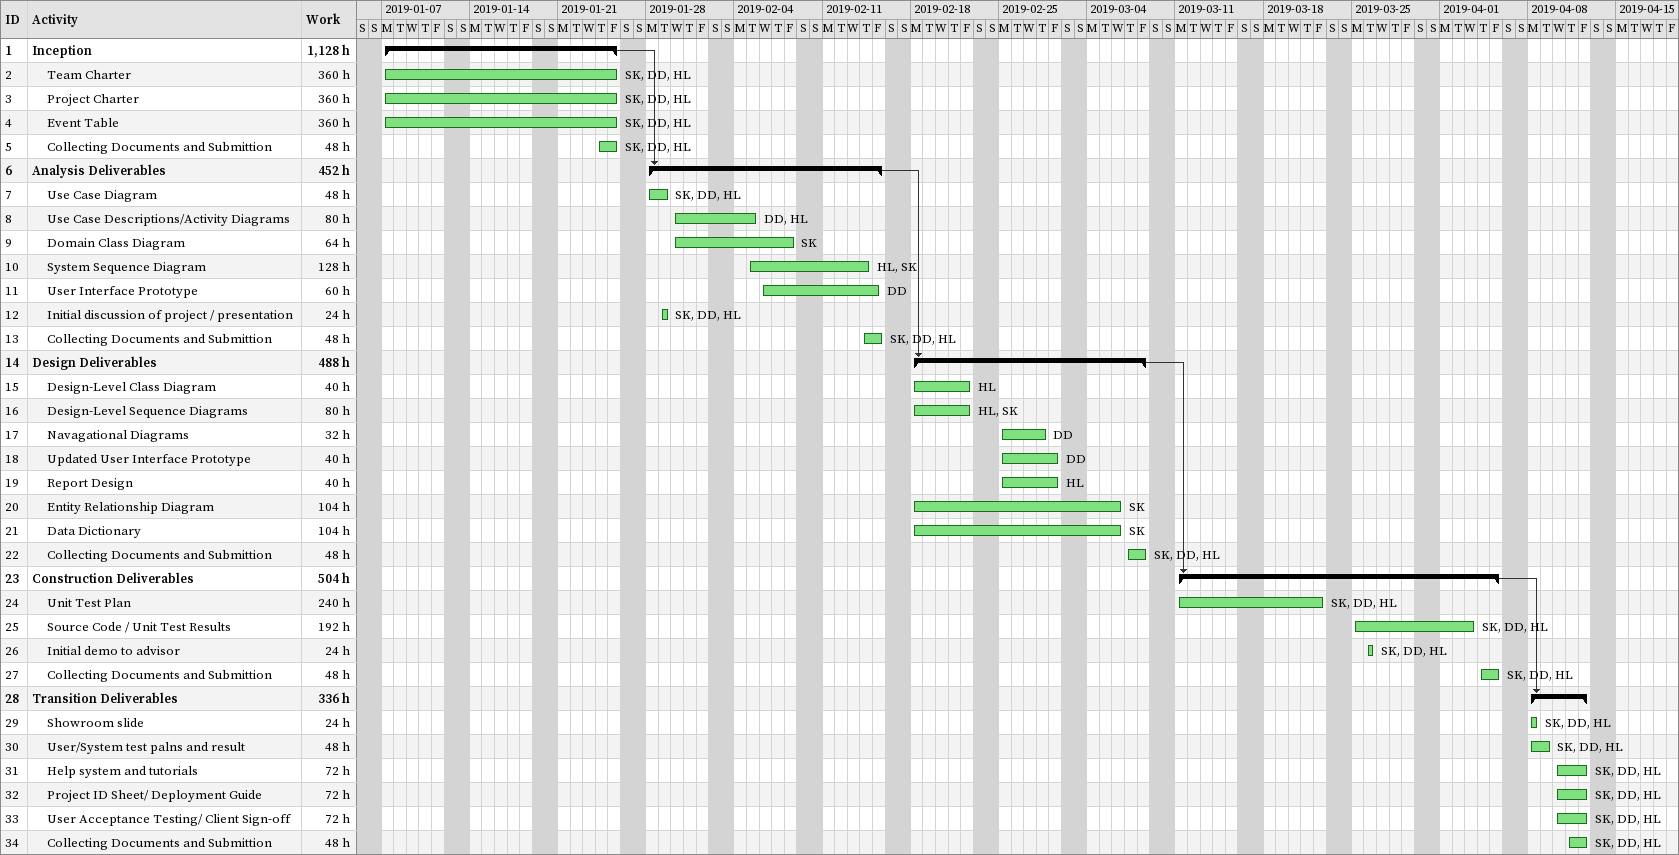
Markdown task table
| ID | Level | Task | Start | Finish | Predecessors | Resources | Work (h) |
|---|---|---|---|---|---|---|---|
| 1 | 1 | **Inception** | 2019-01-07 | 2019-01-25 |  |  | 1128 |
| 2 | 2 | Team Charter | 2019-01-07 | 2019-01-25 |  | SK, DD, HL | 360 |
| 3 | 2 | Project Charter | 2019-01-07 | 2019-01-25 |  | SK, DD, HL | 360 |
| 4 | 2 | Event Table | 2019-01-07 | 2019-01-25 |  | SK, DD, HL | 360 |
| 5 | 2 | Collecting Documents and Submittion | 2019-01-24 | 2019-01-25 |  | SK, DD, HL | 48 |
| 6 | 1 | **Analysis Deliverables** | 2019-01-28 | 2019-02-15 | 1 |  | 452 |
| 7 | 2 | Use Case Diagram | 2019-01-28 | 2019-01-29 |  | SK, DD, HL | 48 |
| 8 | 2 | Use Case Descriptions/Activity Diagrams | 2019-01-30 | 2019-02-05 |  | DD, HL | 80 |
| 9 | 2 | Domain Class Diagram | 2019-01-30 | 2019-02-08 |  | SK | 64 |
| 10 | 2 | System Sequence Diagram | 2019-02-05 | 2019-02-14 |  | HL, SK | 128 |
| 11 | 2 | User Interface Prototype | 2019-02-06 | 2019-02-15 |  | DD | 60 |
| 12 | 2 | Initial discussion of project / presentation | 2019-01-29 | 2019-01-29 |  | SK, DD, HL | 24 |
| 13 | 2 | Collecting Documents and Submittion | 2019-02-14 | 2019-02-15 |  | SK, DD, HL | 48 |
| 14 | 1 | **Design Deliverables** | 2019-02-18 | 2019-03-08 | 6 |  | 488 |
| 15 | 2 | Design-Level Class Diagram | 2019-02-18 | 2019-02-22 |  | HL | 40 |
| 16 | 2 | Design-Level Sequence Diagrams | 2019-02-18 | 2019-02-22 |  | HL, SK | 80 |
| 17 | 2 | Navagational Diagrams | 2019-02-25 | 2019-02-28 |  | DD | 32 |
| 18 | 2 | Updated User Interface Prototype | 2019-02-25 | 2019-03-01 |  | DD | 40 |
| 19 | 2 | Report Design | 2019-02-25 | 2019-03-01 |  | HL | 40 |
| 20 | 2 | Entity Relationship Diagram | 2019-02-18 | 2019-03-06 |  | SK | 104 |
| 21 | 2 | Data Dictionary | 2019-02-18 | 2019-03-06 |  | SK | 104 |
| 22 | 2 | Collecting Documents and Submittion | 2019-03-07 | 2019-03-08 |  | SK, DD, HL | 48 |
| 23 | 1 | **Construction Deliverables** | 2019-03-11 | 2019-04-05 | 14 |  | 504 |
| 24 | 2 | Unit Test Plan | 2019-03-11 | 2019-03-22 |  | SK, DD, HL | 240 |
| 25 | 2 | Source Code / Unit Test Results | 2019-03-25 | 2019-04-03 |  | SK, DD, HL | 192 |
| 26 | 2 | Initial demo to advisor | 2019-03-26 | 2019-03-26 |  | SK, DD, HL | 24 |
| 27 | 2 | Collecting Documents and Submittion | 2019-04-04 | 2019-04-05 |  | SK, DD, HL | 48 |
| 28 | 1 | **Transition Deliverables** | 2019-04-08 | 2019-04-12 | 23 |  | 336 |
| 29 | 2 | Showroom slide | 2019-04-08 | 2019-04-08 |  | SK, DD, HL | 24 |
| 30 | 2 | User/System test palns and result | 2019-04-08 | 2019-04-09 |  | SK, DD, HL | 48 |
| 31 | 2 | Help system and tutorials | 2019-04-10 | 2019-04-12 |  | SK, DD, HL | 72 |
| 32 | 2 | Project ID Sheet/ Deployment Guide | 2019-04-10 | 2019-04-12 |  | SK, DD, HL | 72 |
| 33 | 2 | User Acceptance Testing/ Client Sign-off | 2019-04-10 | 2019-04-12 |  | SK, DD, HL | 72 |
| 34 | 2 | Collecting Documents and Submittion | 2019-04-11 | 2019-04-12 |  | SK, DD, HL | 48 |
